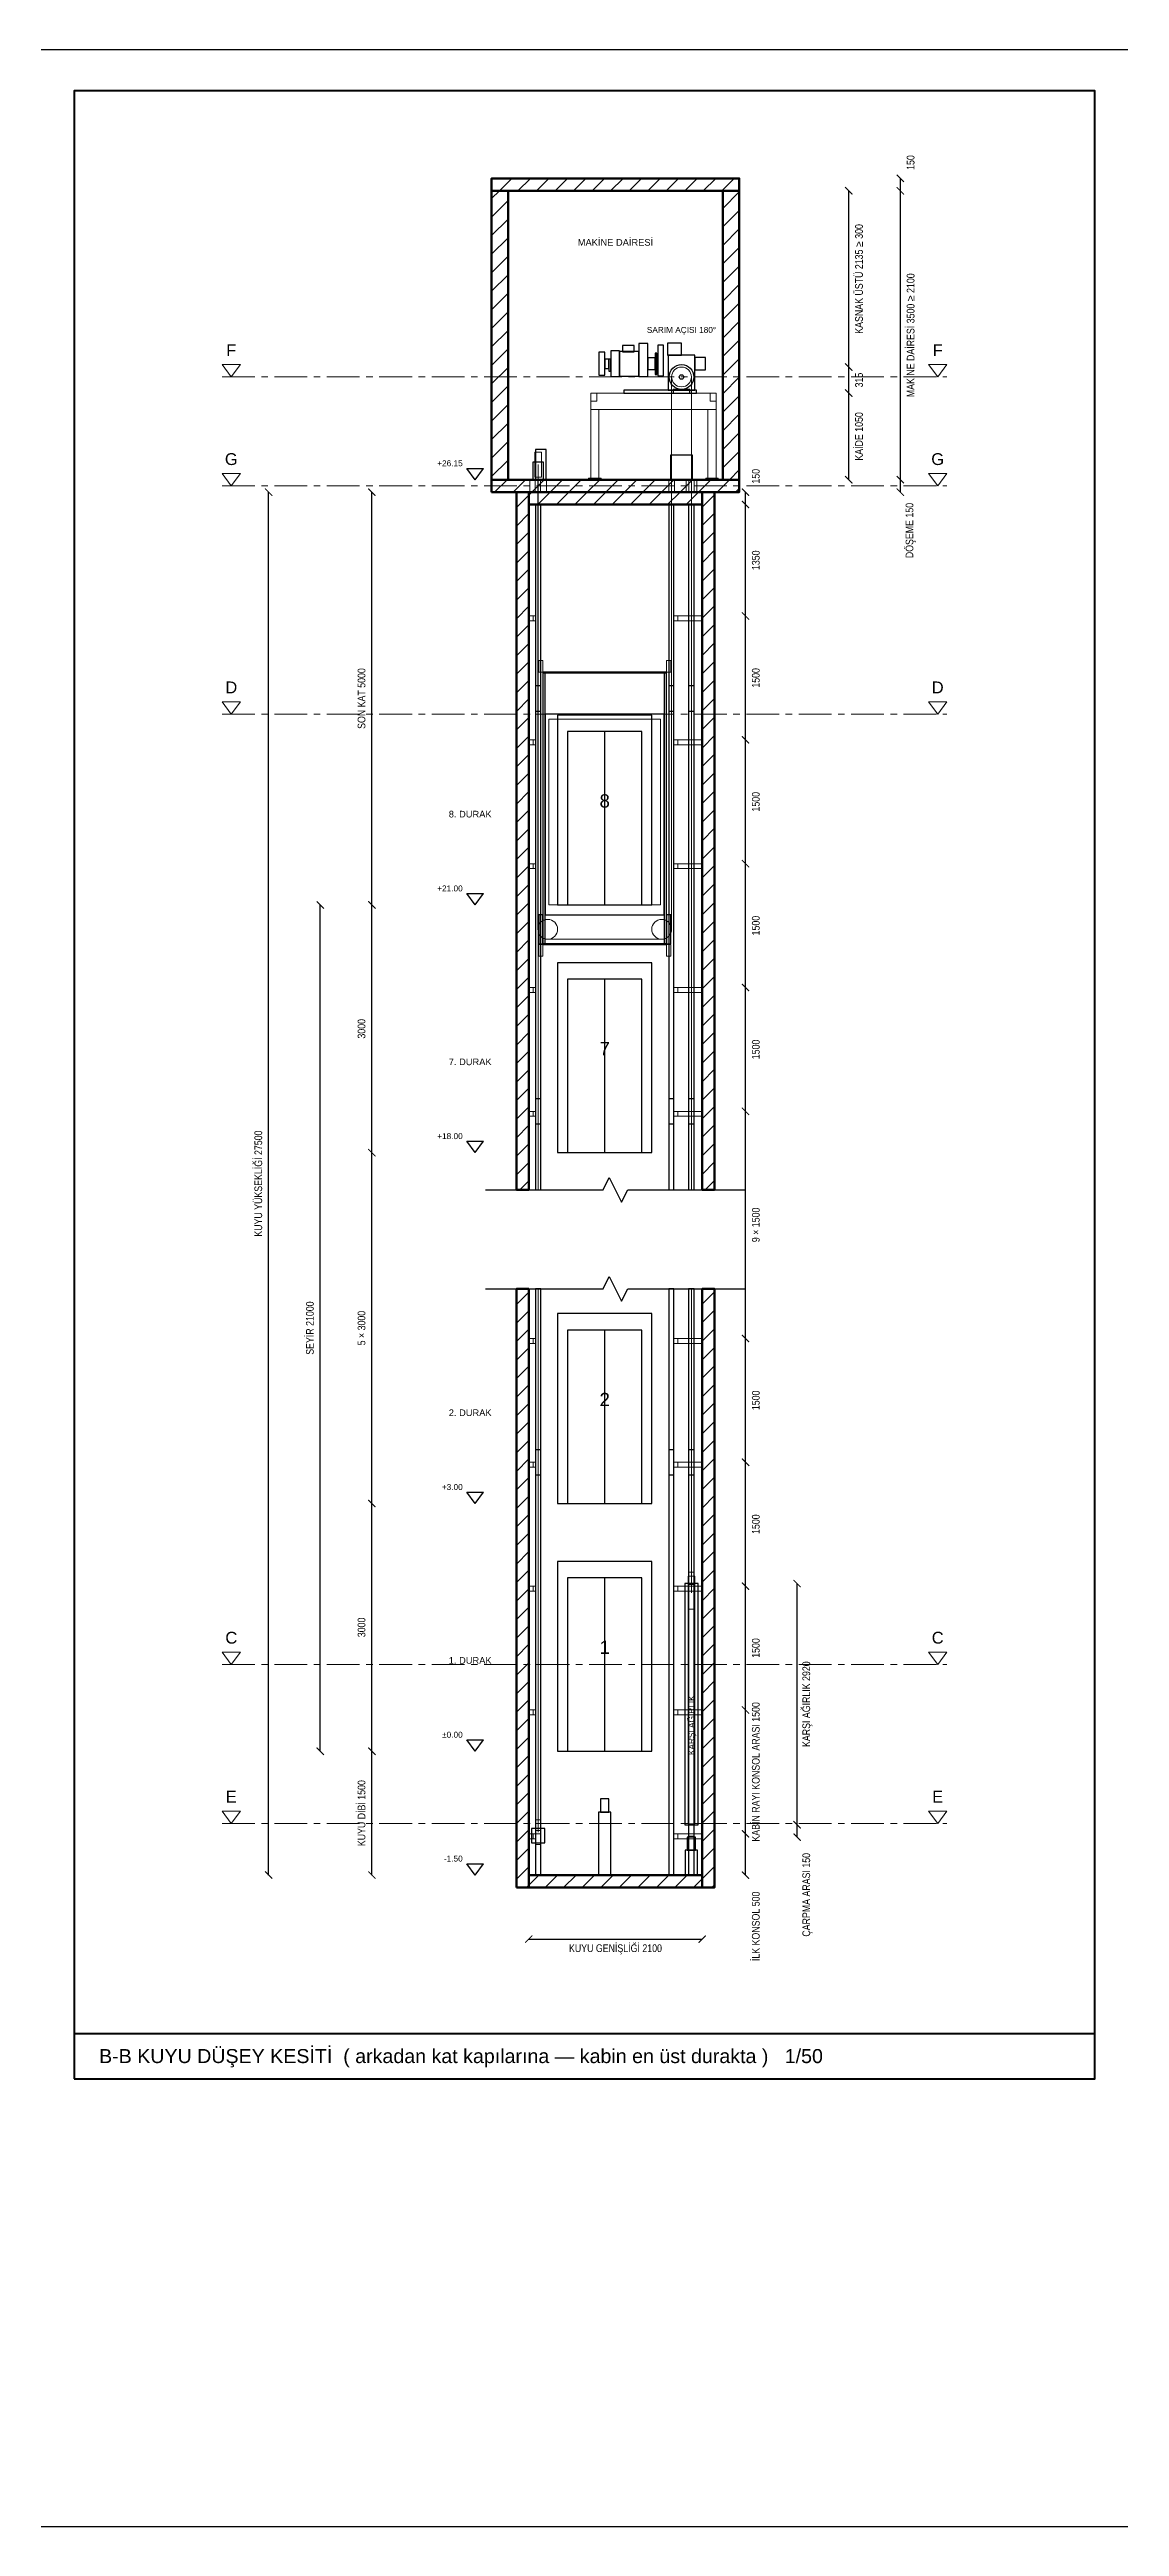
# Model space of a CAD drawing. Header units: millimetres. Extents: x -4216 to -974, y 1159 to 1759.
# Drawn here: x -3772 to -3513, y 1159 to 1759 of the extents above; entities that cross this region are included whole.
import ezdxf
from ezdxf.enums import TextEntityAlignment as Align

# ---------------------------------------------------------------- set-up
doc = ezdxf.new("R2010")
doc.units = ezdxf.units.MM
doc.linetypes.add('CENTER', pattern=[5.08, 3.175, -0.635, 0.635, -0.635])
doc.linetypes.add('DASHED', pattern=[1.524, 1.27, -0.254])
for name, color, linetype, lineweight in [('AGIRLIK', 30, 'Continuous', 30), ('BAGLANTI', 8, 'Continuous', 25), ('CERCEVE', 7, 'Continuous', 40), ('GIZLI', 8, 'DASHED', 13), ('HALAT', 6, 'Continuous', 18), ('KABIN', 7, 'Continuous', 30), ('KABIN-IC', 6, 'Continuous', 20), ('KAPI', 30, 'Continuous', 30), ('KASNAK', 90, 'Continuous', 20), ('KONSOL', 3, 'Continuous', 18), ('KUYU-DUVAR', 7, 'Continuous', 50), ('KUYU-IC', 7, 'Continuous', 25), ('MAKINE', 5, 'Continuous', 30), ('OLCU', 5, 'Continuous', 13), ('PATEN', 200, 'Continuous', 20), ('RAY', 3, 'Continuous', 25), ('SASE', 6, 'Continuous', 30), ('SEVIYE', 2, 'Continuous', 13), ('t-çap', 7, 'Continuous', 25), ('TAMPON', 200, 'Continuous', 25), ('TARAMA', 8, 'Continuous', 13), ('YAZI', 7, 'Continuous', 0)]:
    doc.layers.add(name, color=color, linetype=linetype, lineweight=lineweight)
doc.styles.add('ASANSOR', font='arial.ttf')
doc.styles.add('OpenSansCondensed-Light', font='OpenSansCondensed-Light.ttf')
doc.dimstyles.new('EZDXF', dxfattribs={"dimtxt": 0.25, "dimasz": 0.175, "dimexe": 0.375, "dimexo": 0.125, "dimgap": 0.1, "dimtad": 1, "dimlfac": 100, "dimzin": 12, "dimdsep": 46, "dimtxsty": 'OpenSansCondensed-Light', "dimblk": 'ARCHTICK', "dimcen": 2.5, "dimazin": 3, "dimtfac": 0.5, "dimtmove": 2, "dimatfit": 3})

# ---------------------------------------------------------------- blocks, each defined once
blk = doc.blocks.new('_ARCHTICK')
at = {"color": 0, "linetype": 'BYBLOCK', "const_width": 0.15}
blk.add_lwpolyline([(-0.5, -0.5), (0.5, 0.5)], dxfattribs=at)
blk = doc.blocks.new('CIZIM_KUYU_KESITI_ON', base_point=(-5503.75, -3967))
at = {"layer": 'TARAMA'}
h = blk.add_hatch(dxfattribs=at)
h.set_pattern_fill('ANSI31', scale=50)
h.paths.add_polyline_path([(-450, 18900), (2550, 18900), (2550, 19050), (-450, 19050)])
h = blk.add_hatch(dxfattribs=at)
h.set_pattern_fill('ANSI31', scale=50)
h.paths.add_polyline_path([(-450, 15400), (-250, 15400), (-250, 18900), (-450, 18900)])
h = blk.add_hatch(dxfattribs=at)
h.set_pattern_fill('ANSI31', scale=50)
h.paths.add_polyline_path([(2350, 15400), (2550, 15400), (2550, 18900), (2350, 18900)])
h = blk.add_hatch(dxfattribs=at)
h.set_pattern_fill('ANSI31', scale=50)
h.paths.add_polyline_path([(-450, 15250), (2550, 15250), (2550, 15400), (-450, 15400)])
h = blk.add_hatch(dxfattribs=at)
h.set_pattern_fill('ANSI31', scale=50)
h.paths.add_polyline_path([(-150, 6800), (0, 6800), (0, 15250), (-150, 15250)])
h = blk.add_hatch(dxfattribs=at)
h.set_pattern_fill('ANSI31', scale=50)
h.paths.add_polyline_path([(0, 15100), (2100, 15100), (2100, 15250), (0, 15250)])
h = blk.add_hatch(dxfattribs=at)
h.set_pattern_fill('ANSI31', scale=50)
h.paths.add_polyline_path([(2100, 6800), (2250, 6800), (2250, 15250), (2100, 15250)])
h = blk.add_hatch(dxfattribs=at)
h.set_pattern_fill('ANSI31', scale=50)
h.paths.add_polyline_path([(-150, -1650), (0, -1650), (0, 5600), (-150, 5600)])
h = blk.add_hatch(dxfattribs=at)
h.set_pattern_fill('ANSI31', scale=50)
h.paths.add_polyline_path([(2100, -1650), (2250, -1650), (2250, 5600), (2100, 5600)])
h = blk.add_hatch(dxfattribs=at)
h.set_pattern_fill('ANSI31', scale=50)
h.paths.add_polyline_path([(0, -1650), (2100, -1650), (2100, -1500), (0, -1500)])
at = {"layer": 'AGIRLIK', "ltscale": 125}
for points in [[(1890, -890), (2050, -890), (2050, 2030), (1890, 2030)], [(1930, -880), (2010, -880), (2010, 2020), (1930, 2020)]]:
    blk.add_lwpolyline(points, close=True, dxfattribs=at)
at = {"layer": 'BAGLANTI', "ltscale": 125}
for points in [[(83, 15400), (210, 15400), (210, 15765), (83, 15765)], [(1718, 15400), (1982, 15400), (1982, 15698), (1718, 15698)]]:
    blk.add_lwpolyline(points, close=True, dxfattribs=at)
at = {"layer": 'CERCEVE', "ltscale": 125}
blk.add_line((-5503.75, -3417), (6853.75, -3417), dxfattribs=at)
blk.add_lwpolyline([(-5503.75, -3967), (6853.75, -3967), (6853.75, 20109), (-5503.75, 20109)], close=True, dxfattribs=at)
at = {"layer": 'GIZLI', "ltscale": 125}
for points in [[(14, 15250), (214, 15250), (214, 15400), (14, 15400)], [(14, 15250), (214, 15250), (214, 15400), (14, 15400)], [(76.75, 15250), (143.25, 15250), (143.25, 15400), (76.75, 15400)], [(1696.75, 15250), (1763.25, 15250), (1763.25, 15400), (1696.75, 15400)], [(1905.55, 15250), (2034.45, 15250), (2034.45, 15400), (1905.55, 15400)], [(1936.75, 15250), (2003.25, 15250), (2003.25, 15400), (1936.75, 15400)], [(470, 10250), (1370, 10250), (1370, 12350), (470, 12350)]]:
    blk.add_lwpolyline(points, close=True, dxfattribs=at)
at = {"layer": 'HALAT', "ltscale": 125}
for p, q in [((1730, 9955), (1730, 16645)), ((1970, 6800), (1970, 16645)), ((110, 9955), (110, 15400)), ((114, 6800), (114, 15583)), ((114, 6800), (114, 15583)), ((1970, 6800), (1970, 15400)), ((230, 9835), (1610, 9835)), ((114, -980), (114, 5600)), ((114, -980), (114, 5600)), ((1970, 1920), (1970, 5600)), ((1970, 1920), (1970, 5600))]:
    blk.add_line(p, q, dxfattribs=at)
at = {"layer": 'KABIN', "ltscale": 125}
blk.add_lwpolyline([(200, 10130), (1640, 10130), (1640, 12560), (200, 12560)], close=True, dxfattribs=at)
at = {"layer": 'KABIN-IC', "ltscale": 125}
blk.add_lwpolyline([(245, 10250), (1595, 10250), (1595, 12500), (245, 12500)], close=True, dxfattribs=at)
at = {"layer": 'KAPI', "ltscale": 125}
for p, q in [((920, 10250), (920, 12350)), ((920, 7250), (920, 9350)), ((920, 3000), (920, 5100)), ((920, 0), (920, 2100))]:
    blk.add_line(p, q, dxfattribs=at)
for points in [[(350, 10250), (1490, 10250), (1490, 12550), (350, 12550)], [(470, 10250), (1370, 10250), (1370, 12350), (470, 12350)], [(350, 7250), (1490, 7250), (1490, 9550), (350, 9550)], [(470, 7250), (1370, 7250), (1370, 9350), (470, 9350)], [(350, 3000), (1490, 3000), (1490, 5300), (350, 5300)], [(470, 3000), (1370, 3000), (1370, 5100), (470, 5100)], [(350, 0), (1490, 0), (1490, 2300), (350, 2300)], [(470, 0), (1370, 0), (1370, 2100), (470, 2100)]]:
    blk.add_lwpolyline(points, close=True, dxfattribs=at)
at = {"layer": 'KASNAK', "ltscale": 125}
for points in [[(74, 15433), (154, 15433), (154, 15733), (74, 15733)], [(1930, 1720), (2010, 1720), (2010, 2120), (1930, 2120)], [(81.5, -1130), (146.5, -1130), (146.5, -830), (81.5, -830)]]:
    blk.add_lwpolyline(points, close=True, dxfattribs=at)
for centre in [(1850, 16645), (230, 9955), (1610, 9955)]:
    blk.add_circle(centre, 120, dxfattribs=at)
at = {"layer": 'KONSOL', "ltscale": 125}
for points in [[(750, 16250), (2270, 16250), (2270, 16450), (750, 16450)], [(750, 16350), (825, 16350), (825, 16450), (750, 16450)], [(750, 16250), (2270, 16250), (2270, 16450), (750, 16450)], [(750, 15420), (850, 15420), (850, 16250), (750, 16250)], [(750, 15420), (850, 15420), (850, 16250), (750, 16250)], [(2170, 15420), (2270, 15420), (2270, 16250), (2170, 16250)], [(2170, 15420), (2270, 15420), (2270, 16250), (2170, 16250)], [(2195, 16350), (2270, 16350), (2270, 16450), (2195, 16450)], [(725, 15400), (875, 15400), (875, 15420), (725, 15420)], [(725, 15400), (875, 15400), (875, 15420), (725, 15420)], [(2145, 15400), (2295, 15400), (2295, 15420), (2145, 15420)], [(2145, 15400), (2295, 15400), (2295, 15420), (2145, 15420)], [(0, 13690), (55, 13690), (55, 13750), (0, 13750)], [(55, 13690), (83, 13690), (83, 13750), (55, 13750)], [(1757, 13690), (1807, 13690), (1807, 13750), (1757, 13750)], [(1807, 13690), (1940, 13690), (1940, 13750), (1807, 13750)], [(1807, 13690), (1940, 13690), (1940, 13750), (1807, 13750)], [(1940, 13690), (2100, 13690), (2100, 13750), (1940, 13750)], [(1940, 13690), (2100, 13690), (2100, 13750), (1940, 13750)], [(0, 12190), (55, 12190), (55, 12250), (0, 12250)], [(55, 12190), (83, 12190), (83, 12250), (55, 12250)], [(1757, 12190), (1807, 12190), (1807, 12250), (1757, 12250)], [(1807, 12190), (1940, 12190), (1940, 12250), (1807, 12250)], [(1807, 12190), (1940, 12190), (1940, 12250), (1807, 12250)], [(1940, 12190), (2100, 12190), (2100, 12250), (1940, 12250)], [(1940, 12190), (2100, 12190), (2100, 12250), (1940, 12250)], [(0, 10690), (55, 10690), (55, 10750), (0, 10750)], [(55, 10690), (83, 10690), (83, 10750), (55, 10750)], [(1757, 10690), (1807, 10690), (1807, 10750), (1757, 10750)], [(1807, 10690), (1940, 10690), (1940, 10750), (1807, 10750)], [(1807, 10690), (1940, 10690), (1940, 10750), (1807, 10750)], [(1940, 10690), (2100, 10690), (2100, 10750), (1940, 10750)], [(1940, 10690), (2100, 10690), (2100, 10750), (1940, 10750)], [(0, 9190), (55, 9190), (55, 9250), (0, 9250)], [(55, 9190), (83, 9190), (83, 9250), (55, 9250)], [(1757, 9190), (1807, 9190), (1807, 9250), (1757, 9250)], [(1807, 9190), (1940, 9190), (1940, 9250), (1807, 9250)], [(1807, 9190), (1940, 9190), (1940, 9250), (1807, 9250)], [(1940, 9190), (2100, 9190), (2100, 9250), (1940, 9250)], [(1940, 9190), (2100, 9190), (2100, 9250), (1940, 9250)], [(0, 7690), (55, 7690), (55, 7750), (0, 7750)], [(55, 7690), (83, 7690), (83, 7750), (55, 7750)], [(1757, 7690), (1807, 7690), (1807, 7750), (1757, 7750)], [(1807, 7690), (1940, 7690), (1940, 7750), (1807, 7750)], [(1807, 7690), (1940, 7690), (1940, 7750), (1807, 7750)], [(1940, 7690), (2100, 7690), (2100, 7750), (1940, 7750)], [(1940, 7690), (2100, 7690), (2100, 7750), (1940, 7750)], [(0, 4940), (55, 4940), (55, 5000), (0, 5000)], [(55, 4940), (83, 4940), (83, 5000), (55, 5000)], [(1757, 4940), (1807, 4940), (1807, 5000), (1757, 5000)], [(1807, 4940), (1940, 4940), (1940, 5000), (1807, 5000)], [(1807, 4940), (1940, 4940), (1940, 5000), (1807, 5000)], [(1940, 4940), (2100, 4940), (2100, 5000), (1940, 5000)], [(1940, 4940), (2100, 4940), (2100, 5000), (1940, 5000)], [(0, 3440), (55, 3440), (55, 3500), (0, 3500)], [(55, 3440), (83, 3440), (83, 3500), (55, 3500)], [(1757, 3440), (1807, 3440), (1807, 3500), (1757, 3500)], [(1807, 3440), (1940, 3440), (1940, 3500), (1807, 3500)], [(1807, 3440), (1940, 3440), (1940, 3500), (1807, 3500)], [(1940, 3440), (2100, 3440), (2100, 3500), (1940, 3500)], [(1940, 3440), (2100, 3440), (2100, 3500), (1940, 3500)], [(0, 1940), (55, 1940), (55, 2000), (0, 2000)], [(55, 1940), (83, 1940), (83, 2000), (55, 2000)], [(1757, 1940), (1807, 1940), (1807, 2000), (1757, 2000)], [(1807, 1940), (1940, 1940), (1940, 2000), (1807, 2000)], [(1807, 1940), (1940, 1940), (1940, 2000), (1807, 2000)], [(1940, 1940), (2100, 1940), (2100, 2000), (1940, 2000)], [(1940, 1940), (2100, 1940), (2100, 2000), (1940, 2000)], [(0, 440), (55, 440), (55, 500), (0, 500)], [(55, 440), (83, 440), (83, 500), (55, 500)], [(1757, 440), (1807, 440), (1807, 500), (1757, 500)], [(1807, 440), (1940, 440), (1940, 500), (1807, 500)], [(1807, 440), (1940, 440), (1940, 500), (1807, 500)], [(1940, 440), (2100, 440), (2100, 500), (1940, 500)], [(1940, 440), (2100, 440), (2100, 500), (1940, 500)], [(0, -1060), (55, -1060), (55, -1000), (0, -1000)], [(55, -1060), (83, -1060), (83, -1000), (55, -1000)], [(81.5, -1000), (146.5, -1000), (146.5, -960), (81.5, -960)], [(1757, -1060), (1807, -1060), (1807, -1000), (1757, -1000)], [(1807, -1060), (1940, -1060), (1940, -1000), (1807, -1000)], [(1807, -1060), (1940, -1060), (1940, -1000), (1807, -1000)], [(1940, -1060), (2100, -1060), (2100, -1000), (1940, -1000)], [(1940, -1060), (2100, -1060), (2100, -1000), (1940, -1000)]]:
    blk.add_lwpolyline(points, close=True, dxfattribs=at)
at = {"layer": 'KUYU-DUVAR', "ltscale": 125}
for points in [[(-450, 18900), (2550, 18900), (2550, 19050), (-450, 19050)], [(-450, 15400), (-250, 15400), (-250, 18900), (-450, 18900)], [(2350, 15400), (2550, 15400), (2550, 18900), (2350, 18900)], [(-450, 15250), (2550, 15250), (2550, 15400), (-450, 15400)], [(-150, 6800), (0, 6800), (0, 15250), (-150, 15250)], [(0, 15100), (2100, 15100), (2100, 15250), (0, 15250)], [(2100, 6800), (2250, 6800), (2250, 15250), (2100, 15250)], [(-150, -1650), (0, -1650), (0, 5600), (-150, 5600)], [(2100, -1650), (2250, -1650), (2250, 5600), (2100, 5600)], [(0, -1650), (2100, -1650), (2100, -1500), (0, -1500)]]:
    blk.add_lwpolyline(points, close=True, dxfattribs=at)
at = {"layer": 'KUYU-IC', "ltscale": 125}
for p, q in [((-750, 15537.5), (-550, 15537.5)), ((-650, 15400), (-750, 15537.5)), ((-650, 15400), (-550, 15537.5)), ((-750, 10387.5), (-550, 10387.5)), ((-650, 10250), (-750, 10387.5)), ((-650, 10250), (-550, 10387.5)), ((-750, 7387.5), (-550, 7387.5)), ((-650, 7250), (-750, 7387.5)), ((-650, 7250), (-550, 7387.5)), ((900, 6800), (975, 6950)), ((975, 6950), (1125, 6650)), ((-525, 6800), (900, 6800)), ((1125, 6650), (1200, 6800)), ((1200, 6800), (2625, 6800)), ((900, 5600), (975, 5750)), ((975, 5750), (1125, 5450)), ((-525, 5600), (900, 5600)), ((1125, 5450), (1200, 5600)), ((1200, 5600), (2625, 5600)), ((-750, 3137.5), (-550, 3137.5)), ((-650, 3000), (-750, 3137.5)), ((-650, 3000), (-550, 3137.5)), ((-750, 137.5), (-550, 137.5)), ((-650, 0), (-750, 137.5)), ((-650, 0), (-550, 137.5)), ((-750, -1362.5), (-550, -1362.5)), ((-650, -1500), (-750, -1362.5)), ((-650, -1500), (-550, -1362.5))]:
    blk.add_line(p, q, dxfattribs=at)
at = {"layer": 'MAKINE', "ltscale": 125}
for points in [[(850, 16665), (920, 16665), (920, 16945), (850, 16945)], [(920, 16745.5), (970, 16745.5), (970, 16860.5), (920, 16860.5)], [(970, 16714.5), (995, 16714.5), (995, 16859.5), (970, 16859.5)], [(995, 16650), (1100, 16650), (1100, 16960), (995, 16960)], [(1100, 16653), (1335, 16653), (1335, 16953), (1100, 16953)], [(1135, 16950), (1275, 16950), (1275, 17025), (1135, 17025)], [(1335, 16650), (1440, 16650), (1440, 17050), (1335, 17050)], [(1440, 16735), (1530, 16735), (1530, 16875), (1440, 16875)], [(1530, 16675), (1550, 16675), (1550, 16935), (1530, 16935)], [(1565, 16660), (1630, 16660), (1630, 17030), (1565, 17030)], [(1680, 16907), (1850, 16907), (1850, 17055), (1680, 17055)], [(1690, 16485), (2010, 16485), (2010, 16907), (1690, 16907)], [(2010, 16730), (2140, 16730), (2140, 16880), (2010, 16880)], [(1150, 16450), (2030, 16450), (2030, 16485), (1150, 16485)], [(1750, 16450), (1950, 16450), (1950, 16495), (1750, 16495)], [(49, 15400), (179, 15400), (179, 15612), (49, 15612)], [(34, -1110), (194, -1110), (194, -935), (34, -935)]]:
    blk.add_lwpolyline(points, close=True, dxfattribs=at)
for radius in [150, 27.5]:
    blk.add_circle((1850, 16645), radius, dxfattribs=at)
at = {"layer": 'PATEN', "ltscale": 125}
for points in [[(120, 13070), (170, 13070), (170, 13210), (120, 13210)], [(1670, 13070), (1720, 13070), (1720, 13210), (1670, 13210)], [(120, 9630), (170, 9630), (170, 9770), (120, 9770)], [(1670, 9630), (1720, 9630), (1720, 9770), (1670, 9770)], [(1935, 2030), (2005, 2030), (2005, 2170), (1935, 2170)], [(1935, 2030), (2005, 2030), (2005, 2170), (1935, 2170)], [(1935, -1030), (2005, -1030), (2005, -890), (1935, -890)], [(1935, -1030), (2005, -1030), (2005, -890), (1935, -890)]]:
    blk.add_lwpolyline(points, close=True, dxfattribs=at)
at = {"layer": 'RAY', "ltscale": 125}
for points in [[(83, 6800), (145, 6800), (145, 15100), (83, 15100)], [(1695, 6800), (1757, 6800), (1757, 15100), (1695, 15100)], [(1935, 6800), (2005, 6800), (2005, 15100), (1935, 15100)], [(1935, 6800), (2005, 6800), (2005, 15100), (1935, 15100)], [(83, 12597.5), (145, 12597.5), (145, 12902.5), (83, 12902.5)], [(1695, 12597.5), (1757, 12597.5), (1757, 12902.5), (1695, 12902.5)], [(1935, 12597.5), (2005, 12597.5), (2005, 12902.5), (1935, 12902.5)], [(1935, 12597.5), (2005, 12597.5), (2005, 12902.5), (1935, 12902.5)], [(83, 7597.5), (145, 7597.5), (145, 7902.5), (83, 7902.5)], [(1695, 7597.5), (1757, 7597.5), (1757, 7902.5), (1695, 7902.5)], [(1935, 7597.5), (2005, 7597.5), (2005, 7902.5), (1935, 7902.5)], [(1935, 7597.5), (2005, 7597.5), (2005, 7902.5), (1935, 7902.5)], [(83, -1500), (145, -1500), (145, 5600), (83, 5600)], [(1695, -1500), (1757, -1500), (1757, 5600), (1695, 5600)], [(1935, -1500), (2005, -1500), (2005, 5600), (1935, 5600)], [(1935, -1500), (2005, -1500), (2005, 5600), (1935, 5600)], [(83, 3347.5), (145, 3347.5), (145, 3652.5), (83, 3652.5)], [(1695, 3347.5), (1757, 3347.5), (1757, 3652.5), (1695, 3652.5)], [(1935, 3347.5), (2005, 3347.5), (2005, 3652.5), (1935, 3652.5)], [(1935, 3347.5), (2005, 3347.5), (2005, 3652.5), (1935, 3652.5)]]:
    blk.add_lwpolyline(points, close=True, dxfattribs=at)
at = {"layer": 'SASE', "ltscale": 125}
for points in [[(170, 9770), (200, 9770), (200, 13070), (170, 13070)], [(170, 13060), (1670, 13060), (1670, 13070), (170, 13070)], [(1640, 9770), (1670, 9770), (1670, 13070), (1640, 13070)], [(120, 9780), (170, 9780), (170, 10130), (120, 10130)], [(1670, 9780), (1720, 9780), (1720, 10130), (1670, 10130)], [(170, 9770), (1670, 9770), (1670, 9780), (170, 9780)]]:
    blk.add_lwpolyline(points, close=True, dxfattribs=at)
at = {"layer": 'SEVIYE', "ltscale": 125}
for p, q in [((-3715, 16795), (-3490, 16795)), ((-3715, 16795), (-3602.5, 16645)), ((-3602.5, 16645), (-3490, 16795)), ((4840, 16795), (5065, 16795)), ((4840, 16795), (4952.5, 16645)), ((4952.5, 16645), (5065, 16795)), ((-3715, 15475), (-3490, 15475)), ((-3715, 15475), (-3602.5, 15325)), ((-3602.5, 15325), (-3490, 15475)), ((4840, 15475), (5065, 15475)), ((4840, 15475), (4952.5, 15325)), ((4952.5, 15325), (5065, 15475)), ((-3715, 12710), (-3490, 12710)), ((-3715, 12710), (-3602.5, 12560)), ((-3602.5, 12560), (-3490, 12710)), ((4840, 12710), (5065, 12710)), ((4840, 12710), (4952.5, 12560)), ((4952.5, 12560), (5065, 12710)), ((-3715, 1200), (-3490, 1200)), ((-3715, 1200), (-3602.5, 1050)), ((-3602.5, 1050), (-3490, 1200)), ((4840, 1200), (5065, 1200)), ((4840, 1200), (4952.5, 1050)), ((4952.5, 1050), (5065, 1200)), ((-3715, -725), (-3490, -725)), ((-3715, -725), (-3602.5, -875)), ((-3602.5, -875), (-3490, -725)), ((4840, -725), (5065, -725)), ((4840, -725), (4952.5, -875)), ((4952.5, -875), (5065, -725))]:
    blk.add_line(p, q, dxfattribs=at)
at = {"layer": 'SEVIYE', "linetype": 'CENTER', "ltscale": 125}
for p, q in [((-3715, 16645), (5065, 16645)), ((-3715, 15325), (5065, 15325)), ((-3715, 12560), (5065, 12560)), ((-3715, 1050), (5065, 1050)), ((-3715, -875), (5065, -875))]:
    blk.add_line(p, q, dxfattribs=at)
at = {"layer": 'TAMPON', "ltscale": 125}
for points in [[(870, -736), (970, -736), (970, -576), (870, -576)], [(845, -1500), (995, -1500), (995, -736), (845, -736)], [(1895, -1500), (2045, -1500), (2045, -1200), (1895, -1200)], [(1920, -1200), (2020, -1200), (2020, -1040), (1920, -1040)]]:
    blk.add_lwpolyline(points, close=True, dxfattribs=at)
at = {"layer": 'TARAMA', "ltscale": 125}
for points in [[(-450, 18900), (2550, 18900), (2550, 19050), (-450, 19050)], [(-450, 15400), (-250, 15400), (-250, 18900), (-450, 18900)], [(2350, 15400), (2550, 15400), (2550, 18900), (2350, 18900)], [(-450, 15250), (2550, 15250), (2550, 15400), (-450, 15400)], [(-150, 6800), (0, 6800), (0, 15250), (-150, 15250)], [(0, 15100), (2100, 15100), (2100, 15250), (0, 15250)], [(2100, 6800), (2250, 6800), (2250, 15250), (2100, 15250)], [(-150, -1650), (0, -1650), (0, 5600), (-150, 5600)], [(2100, -1650), (2250, -1650), (2250, 5600), (2100, 5600)], [(0, -1650), (2100, -1650), (2100, -1500), (0, -1500)]]:
    blk.add_lwpolyline(points, close=True, dxfattribs=at)
at = {"layer": 'CERCEVE', "style": 'ASANSOR'}
blk.add_text('B-B KUYU DÜŞEY KESİTİ  ( arkadan kat kapılarına — kabin en üst durakta )   1/50', height=170.05, dxfattribs=at).set_placement((-5203.75, -3692), align=Align.MIDDLE_LEFT)
at = {"layer": 'YAZI', "style": 'ASANSOR'}
for s, height, p in [('MAKİNE DAİRESİ', 80.55, (1050, 18275)), ('SARIM AÇISI 180°', 71.6, (1850, 17215)), ('F', 143.2, (-3602.5, 16970)), ('F', 143.2, (4952.5, 16970)), ('G', 143.2, (-3602.5, 15650)), ('G', 143.2, (4952.5, 15650)), ('D', 143.2, (-3602.5, 12885)), ('D', 143.2, (4952.5, 12885)), ('8', 161.1, (920, 11510)), ('7', 161.1, (920, 8510)), ('2', 161.1, (920, 4260)), ('C', 143.2, (-3602.5, 1375)), ('1', 161.1, (920, 1260)), ('C', 143.2, (4952.5, 1375)), ('E', 143.2, (-3602.5, -550)), ('E', 143.2, (4952.5, -550))]:
    blk.add_text(s, height=height, dxfattribs=at).set_placement(p, align=Align.MIDDLE_CENTER)
for s, height, p in [('+26.15', 71.6, (-800, 15600)), ('8. DURAK', 80.55, (-450, 11350)), ('+21.00', 71.6, (-800, 10450)), ('7. DURAK', 80.55, (-450, 8350)), ('+18.00', 71.6, (-800, 7450)), ('2. DURAK', 80.55, (-450, 4100)), ('+3.00', 71.6, (-800, 3200)), ('1. DURAK', 80.55, (-450, 1100)), ('±0.00', 71.6, (-800, 200)), ('-1.50', 71.6, (-800, -1300))]:
    blk.add_text(s, height=height, dxfattribs=at).set_placement(p, align=Align.MIDDLE_RIGHT)
blk.add_text('KARŞI AĞIRLIK', height=71.6, rotation=90, dxfattribs=at).set_placement((1970, 315), align=Align.MIDDLE_CENTER)
at = {"layer": 'OLCU'}
for base, p1, p2, location, text in [((4500, 18900), (0, 18900), (0, 19050), (4625, 19242), '150'), ((3875, 16765), (0, 16765), (0, 18900), (4000, 17832.5), 'KASNAK ÜSTÜ 2135 ≥ 300'), ((4500, 15400), (0, 15400), (0, 18900), (4625, 17150), 'MAKİNE DAİRESİ 3500 ≥ 2100'), ((3875, 16450), (0, 16450), (0, 16765), (4000, 16607.5), '315'), ((3875, 15400), (0, 15400), (0, 16450), (4000, 15925), 'KAİDE 1050'), ((2625, 15100), (0, 15100), (0, 15250), (2750, 15442), '150'), ((4500, 15250), (0, 15250), (0, 15400), (4625, 14785), 'DÖŞEME 150'), ((-3150, -1500), (0, -1500), (0, 15250), (-3275, 6875), 'KUYU YÜKSEKLİĞİ 27500'), ((-1900, 10250), (0, 10250), (0, 15250), (-2025, 12750), 'SON KAT 5000'), ((2625, 13750), (0, 13750), (0, 15100), (2750, 14425), '1350'), ((2625, 12250), (0, 12250), (0, 13750), (2750, 13000), '1500'), ((2625, 10750), (0, 10750), (0, 12250), (2750, 11500), '1500'), ((2625, 9250), (0, 9250), (0, 10750), (2750, 10000), '1500'), ((-2525, 0), (0, 0), (0, 10250), (-2650, 5125), 'SEYİR 21000'), ((-1900, 7250), (0, 7250), (0, 10250), (-2025, 8750), '3000'), ((2625, 7750), (0, 7750), (0, 9250), (2750, 8500), '1500'), ((2625, 5000), (0, 5000), (0, 7750), (2750, 6375), '9 × 1500'), ((-1900, 3000), (0, 3000), (0, 7250), (-2025, 5125), '5 × 3000'), ((2625, 3500), (0, 3500), (0, 5000), (2750, 4250), '1500'), ((2625, 2000), (0, 2000), (0, 3500), (2750, 2750), '1500'), ((-1900, 0), (0, 0), (0, 3000), (-2025, 1500), '3000'), ((3250, -890), (0, -890), (0, 2030), (3375, 570), 'KARŞI AĞIRLIK 2920'), ((2625, 500), (0, 500), (0, 2000), (2750, 1250), '1500'), ((2625, -1000), (0, -1000), (0, 500), (2750, -250), 'KABİN RAYI KONSOL ARASI 1500'), ((-1900, -1500), (0, -1500), (0, 0), (-2025, -750), 'KUYU DİBİ 1500'), ((3250, -1040), (0, -1040), (0, -890), (3375, -1739), 'ÇARPMA ARASI 150'), ((2625, -1500), (0, -1500), (0, -1000), (2750, -2121), 'İLK KONSOL 500')]:
    blk.add_linear_dim(base=base, p1=p1, p2=p2, angle=90, location=location, text=text, text_rotation=90, dimstyle='EZDXF', override={"dimtxt": 93.08, "dimasz": 87.5, "dimexe": 75, "dimexo": 62.5, "dimgap": 37.5, "dimse1": 1, "dimse2": 1, "dimclrt": 5, "dimtmove": 2}, dxfattribs=at).render()
blk.add_linear_dim(base=(0, -2275), p1=(0, -1500), p2=(2100, -1500), location=(1050, -2400), text='KUYU GENİŞLİĞİ 2100', dimstyle='EZDXF', override={"dimtxt": 93.08, "dimasz": 87.5, "dimexe": 75, "dimexo": 62.5, "dimgap": 37.5, "dimse1": 1, "dimse2": 1, "dimclrt": 5, "dimtmove": 2}, dxfattribs=at).render()

msp = doc.modelspace()

# ---------------------------------------------------------------- linework, layer by layer
at = {"layer": 't-çap'}
for p, q in [((-4215.84, 1759.43), (-973.82, 1759.43)), ((-4215.84, 1159.43), (-973.82, 1159.43))]:
    msp.add_line(p, q, dxfattribs=at)

# ---------------------------------------------------------------- block references
at = {"xscale": 0.02, "yscale": 0.02}
msp.add_blockref('CIZIM_KUYU_KESITI_ON', (-3765.9, 1267.88), dxfattribs=at)

doc.saveas('drawing.dxf')
